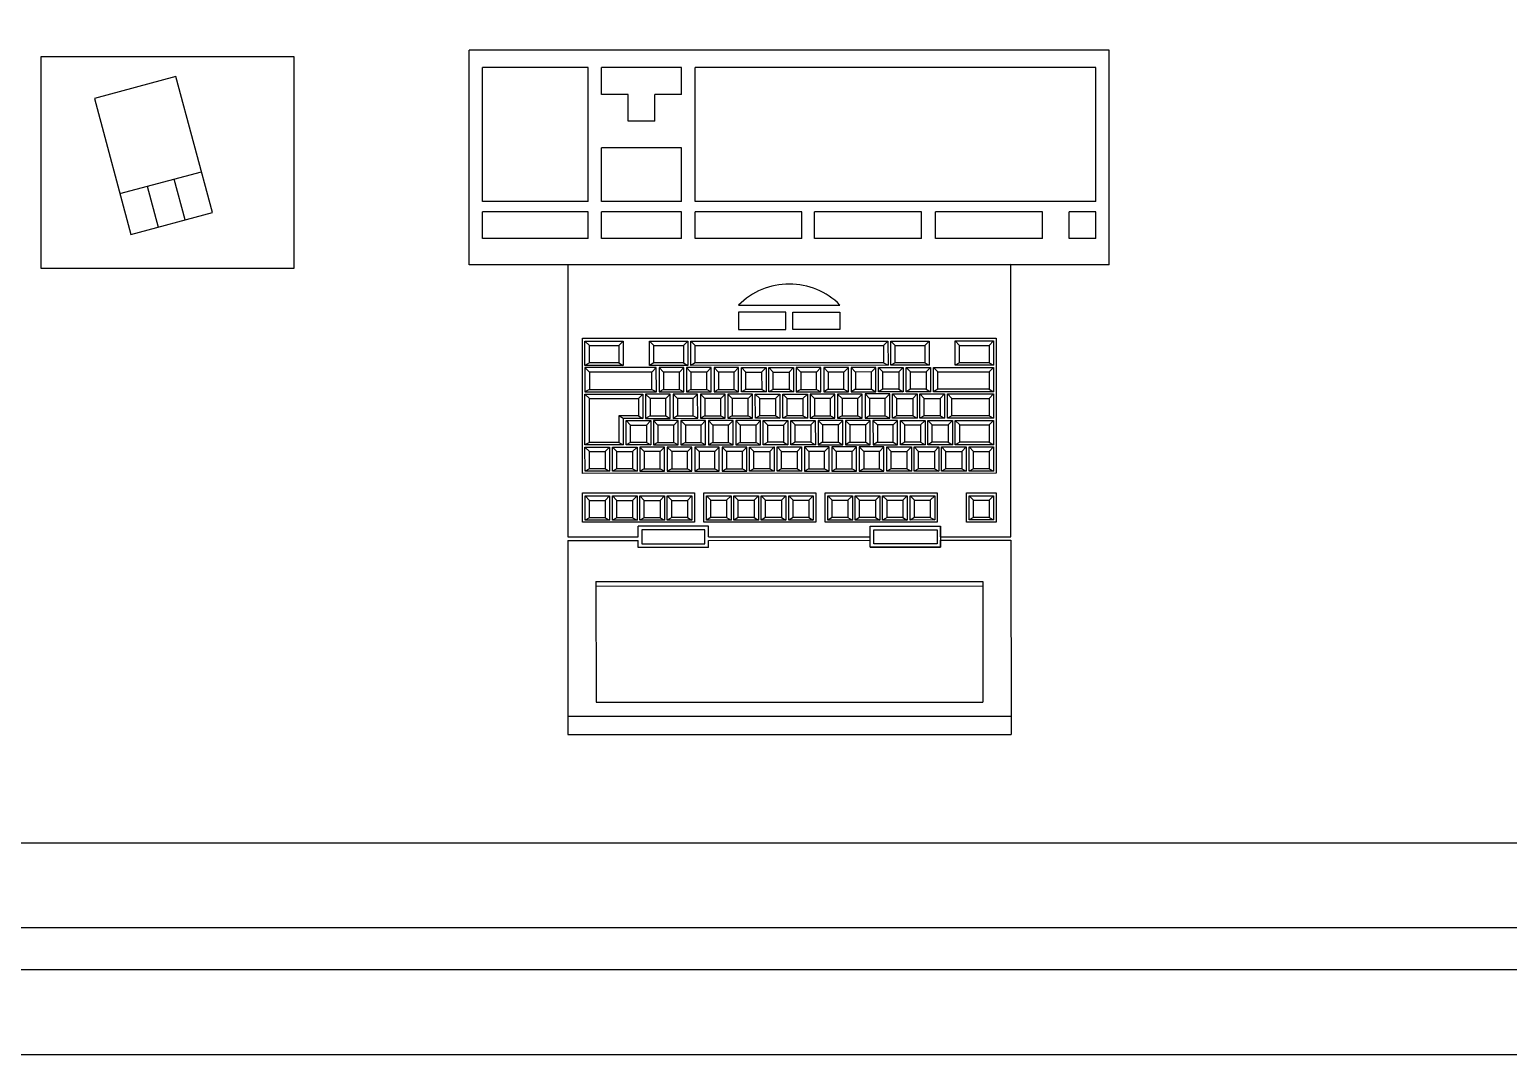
# Model space of a CAD drawing. Extents: x 126968 to 132038, y -1805 to 3860.
# Drawn here: x 128027.4 to 128132.5, y -817.5 to -744.6 of the extents above; entities that cross this region are included whole.
import ezdxf

# ---------------------------------------------------------------- set-up
doc = ezdxf.new("R2010")
doc.units = 0
doc.header["$MEASUREMENT"] = 0
doc.layers.get('0').update_dxf_attribs({"linetype": 'CONTINUOUS'})
doc.layers.add('COTA', color=8, linetype='CONTINUOUS', lineweight=5)
doc.layers.add('PENA02', color=2, linetype='CONTINUOUS')
doc.layers.add('PENA03', color=3, linetype='CONTINUOUS')

msp = doc.modelspace()

# ---------------------------------------------------------------- linework, layer by layer
for p, q in [((128058.643, -761.339), (128058.643, -746.089)), ((128104.143, -746.089), (128058.643, -746.089)), ((128104.143, -761.339), (128104.143, -746.089)), ((128046.191, -746.58), (128028.191, -746.58)), ((128028.191, -746.58), (128028.191, -761.58)), ((128046.191, -761.58), (128046.191, -746.58)), ((128067.093, -747.339), (128059.593, -747.339)), ((128059.593, -756.839), (128059.593, -747.339)), ((128067.093, -756.839), (128067.093, -747.339)), ((128068.043, -749.239), (128068.043, -747.339)), ((128073.743, -747.339), (128068.043, -747.339)), ((128073.743, -749.239), (128073.743, -747.339)), ((128103.193, -747.339), (128074.693, -747.339)), ((128074.693, -756.839), (128074.693, -747.339)), ((128103.193, -756.839), (128103.193, -747.339)), ((128037.795, -747.974), (128031.999, -749.527)), ((128040.383, -757.634), (128037.795, -747.974)), ((128031.999, -749.527), (128034.588, -759.187)), ((128069.943, -749.239), (128068.043, -749.239)), ((128069.943, -751.139), (128069.943, -749.239)), ((128071.843, -751.139), (128071.843, -749.239)), ((128073.743, -749.239), (128071.843, -749.239)), ((128071.843, -751.139), (128069.943, -751.139)), ((128068.043, -756.839), (128068.043, -753.039)), ((128073.743, -753.039), (128068.043, -753.039)), ((128073.743, -756.839), (128073.743, -753.039)), ((128033.811, -756.289), (128039.607, -754.736)), ((128035.743, -755.771), (128036.519, -758.669)), ((128038.451, -758.151), (128037.675, -755.254)), ((128067.093, -756.839), (128059.593, -756.839)), ((128073.743, -756.839), (128068.043, -756.839)), ((128103.193, -756.839), (128074.693, -756.839)), ((128034.588, -759.187), (128040.383, -757.634)), ((128059.593, -759.489), (128059.593, -757.589)), ((128067.093, -757.589), (128059.593, -757.589)), ((128067.093, -759.489), (128067.093, -757.589)), ((128068.043, -759.489), (128068.043, -757.589)), ((128073.743, -757.589), (128068.043, -757.589)), ((128073.743, -759.489), (128073.743, -757.589)), ((128074.693, -759.489), (128074.693, -757.589)), ((128082.293, -757.589), (128074.693, -757.589)), ((128082.293, -759.489), (128082.293, -757.589)), ((128083.193, -759.489), (128083.193, -757.589)), ((128090.793, -757.589), (128083.193, -757.589)), ((128090.793, -759.489), (128090.793, -757.589)), ((128091.793, -759.489), (128091.793, -757.589)), ((128099.393, -757.589), (128091.793, -757.589)), ((128099.393, -759.489), (128099.393, -757.589)), ((128101.293, -759.489), (128101.293, -757.589)), ((128103.193, -757.589), (128101.293, -757.589)), ((128103.193, -759.489), (128103.193, -757.589)), ((128067.093, -759.489), (128059.593, -759.489)), ((128073.743, -759.489), (128068.043, -759.489)), ((128082.293, -759.489), (128074.693, -759.489)), ((128090.793, -759.489), (128083.193, -759.489)), ((128099.393, -759.489), (128091.793, -759.489)), ((128103.193, -759.489), (128101.293, -759.489)), ((128028.191, -761.58), (128046.191, -761.58)), ((128104.143, -761.339), (128058.643, -761.339)), ((128067.181, -767.092), (128066.869, -766.773)), ((128069.281, -767.091), (128069.594, -766.772)), ((128071.776, -767.09), (128071.463, -766.771)), ((128073.876, -767.089), (128074.188, -766.77)), ((128074.701, -767.089), (128074.388, -766.77)), ((128088.1, -767.083), (128088.412, -766.764)), ((128088.925, -767.082), (128088.612, -766.764)), ((128091.025, -767.082), (128091.337, -766.763)), ((128093.506, -767.08), (128093.194, -766.762)), ((128095.606, -767.08), (128095.919, -766.761)), ((128067.182, -768.323), (128066.869, -768.497)), ((128069.282, -768.322), (128069.594, -768.495)), ((128071.776, -768.321), (128071.464, -768.495)), ((128073.876, -768.32), (128074.189, -768.493)), ((128074.701, -768.32), (128074.389, -768.493)), ((128088.1, -768.314), (128088.413, -768.487)), ((128088.925, -768.313), (128088.613, -768.487)), ((128091.025, -768.313), (128091.338, -768.486)), ((128093.507, -768.312), (128093.194, -768.485)), ((128095.607, -768.311), (128095.919, -768.484)), ((128067.182, -768.974), (128066.869, -768.655)), ((128071.631, -768.972), (128071.943, -768.653)), ((128072.456, -768.971), (128072.143, -768.653)), ((128073.581, -768.971), (128073.893, -768.652)), ((128074.406, -768.971), (128074.093, -768.652)), ((128075.531, -768.97), (128075.843, -768.651)), ((128076.356, -768.97), (128076.043, -768.651)), ((128077.481, -768.969), (128077.793, -768.65)), ((128078.306, -768.969), (128077.993, -768.65)), ((128079.431, -768.968), (128079.743, -768.65)), ((128080.256, -768.968), (128079.943, -768.649)), ((128081.381, -768.968), (128081.693, -768.649)), ((128082.206, -768.967), (128081.893, -768.649)), ((128083.331, -768.967), (128083.643, -768.648)), ((128084.156, -768.966), (128083.843, -768.648)), ((128085.281, -768.966), (128085.593, -768.647)), ((128086.106, -768.966), (128085.793, -768.647)), ((128087.231, -768.965), (128087.543, -768.646)), ((128088.056, -768.965), (128087.743, -768.646)), ((128089.181, -768.964), (128089.493, -768.645)), ((128090.006, -768.964), (128089.693, -768.645)), ((128091.131, -768.963), (128091.443, -768.645)), ((128091.956, -768.963), (128091.643, -768.644)), ((128095.607, -768.962), (128095.919, -768.643)), ((128067.183, -770.205), (128066.87, -770.378)), ((128067.183, -770.856), (128066.87, -770.537)), ((128070.669, -770.854), (128070.981, -770.535)), ((128071.494, -770.854), (128071.181, -770.535)), ((128071.632, -770.203), (128071.944, -770.376)), ((128072.457, -770.202), (128072.144, -770.376)), ((128072.619, -770.853), (128072.931, -770.534)), ((128073.444, -770.853), (128073.131, -770.534)), ((128073.582, -770.202), (128073.894, -770.375)), ((128074.407, -770.202), (128074.094, -770.375)), ((128074.569, -770.852), (128074.881, -770.534)), ((128075.394, -770.852), (128075.081, -770.533)), ((128075.532, -770.201), (128075.844, -770.375)), ((128076.357, -770.201), (128076.044, -770.375)), ((128076.519, -770.852), (128076.831, -770.533)), ((128077.344, -770.851), (128077.031, -770.533)), ((128077.482, -770.2), (128077.794, -770.374)), ((128078.307, -770.2), (128077.994, -770.374)), ((128078.469, -770.851), (128078.781, -770.532)), ((128079.294, -770.85), (128078.981, -770.532)), ((128079.432, -770.199), (128079.744, -770.373)), ((128080.257, -770.199), (128079.944, -770.373)), ((128080.419, -770.85), (128080.731, -770.531)), ((128081.244, -770.85), (128080.931, -770.531)), ((128081.382, -770.199), (128081.694, -770.372)), ((128082.207, -770.198), (128081.894, -770.372)), ((128082.369, -770.849), (128082.681, -770.53)), ((128083.194, -770.849), (128082.881, -770.53)), ((128083.332, -770.198), (128083.644, -770.371)), ((128084.157, -770.197), (128083.844, -770.371)), ((128084.319, -770.848), (128084.631, -770.529)), ((128085.144, -770.848), (128084.831, -770.529)), ((128085.282, -770.197), (128085.594, -770.37)), ((128086.107, -770.197), (128085.794, -770.37)), ((128086.269, -770.847), (128086.581, -770.529)), ((128087.094, -770.847), (128086.781, -770.528)), ((128087.232, -770.196), (128087.544, -770.37)), ((128088.057, -770.196), (128087.744, -770.37)), ((128088.219, -770.847), (128088.531, -770.528)), ((128089.044, -770.846), (128088.731, -770.528)), ((128089.182, -770.195), (128089.494, -770.369)), ((128090.007, -770.195), (128089.694, -770.369)), ((128090.169, -770.846), (128090.481, -770.527)), ((128090.994, -770.845), (128090.681, -770.527)), ((128091.132, -770.194), (128091.444, -770.368)), ((128091.957, -770.194), (128091.644, -770.368)), ((128092.119, -770.845), (128092.431, -770.526)), ((128092.944, -770.845), (128092.631, -770.526)), ((128095.608, -770.193), (128095.92, -770.366)), ((128095.608, -770.843), (128095.92, -770.525)), ((128069.596, -772.259), (128069.283, -772.086)), ((128070.109, -772.736), (128069.796, -772.418)), ((128070.669, -772.085), (128070.982, -772.259)), ((128071.494, -772.085), (128071.182, -772.259)), ((128071.234, -772.736), (128071.546, -772.417)), ((128072.059, -772.735), (128071.746, -772.417)), ((128072.619, -772.084), (128072.932, -772.258)), ((128073.444, -772.084), (128073.132, -772.258)), ((128073.184, -772.735), (128073.496, -772.416)), ((128074.009, -772.735), (128073.696, -772.416)), ((128074.569, -772.083), (128074.882, -772.257)), ((128075.394, -772.083), (128075.082, -772.257)), ((128075.134, -772.734), (128075.446, -772.415)), ((128075.959, -772.734), (128075.646, -772.415)), ((128076.519, -772.083), (128076.832, -772.256)), ((128077.344, -772.082), (128077.032, -772.256)), ((128077.084, -772.733), (128077.396, -772.414)), ((128077.909, -772.733), (128077.596, -772.414)), ((128078.469, -772.082), (128078.782, -772.255)), ((128079.294, -772.081), (128078.982, -772.255)), ((128079.034, -772.732), (128079.346, -772.414)), ((128079.859, -772.732), (128079.546, -772.414)), ((128080.419, -772.081), (128080.732, -772.254)), ((128081.244, -772.081), (128080.932, -772.254)), ((128080.984, -772.732), (128081.296, -772.413)), ((128081.809, -772.731), (128081.496, -772.413)), ((128082.369, -772.08), (128082.682, -772.254)), ((128083.194, -772.08), (128082.882, -772.254)), ((128082.934, -772.731), (128083.246, -772.412)), ((128083.759, -772.73), (128083.446, -772.412)), ((128084.319, -772.079), (128084.632, -772.253)), ((128085.144, -772.079), (128084.832, -772.253)), ((128084.884, -772.73), (128085.196, -772.411)), ((128085.709, -772.73), (128085.396, -772.411)), ((128086.269, -772.078), (128086.582, -772.252)), ((128087.094, -772.078), (128086.782, -772.252)), ((128086.834, -772.729), (128087.146, -772.41)), ((128087.659, -772.729), (128087.346, -772.41)), ((128088.219, -772.078), (128088.532, -772.251)), ((128089.044, -772.077), (128088.732, -772.251)), ((128088.784, -772.728), (128089.096, -772.409)), ((128089.609, -772.728), (128089.296, -772.409)), ((128090.169, -772.077), (128090.482, -772.25)), ((128090.994, -772.076), (128090.682, -772.25)), ((128090.734, -772.727), (128091.046, -772.409)), ((128091.559, -772.727), (128091.246, -772.409)), ((128092.119, -772.076), (128092.432, -772.249)), ((128092.944, -772.076), (128092.632, -772.249)), ((128092.684, -772.727), (128092.996, -772.408)), ((128093.509, -772.726), (128093.196, -772.408)), ((128095.608, -772.074), (128095.921, -772.248)), ((128095.609, -772.725), (128095.921, -772.406)), ((128067.184, -773.969), (128066.872, -774.142)), ((128067.184, -774.619), (128066.872, -774.301)), ((128068.309, -774.619), (128068.622, -774.3)), ((128069.134, -774.619), (128068.822, -774.3)), ((128069.284, -773.968), (128069.597, -774.141)), ((128070.109, -773.967), (128069.797, -774.141)), ((128070.259, -774.618), (128070.572, -774.299)), ((128071.084, -774.618), (128070.772, -774.299)), ((128071.234, -773.967), (128071.547, -774.14)), ((128072.059, -773.966), (128071.747, -774.14)), ((128072.209, -774.617), (128072.522, -774.298)), ((128073.034, -774.617), (128072.722, -774.298)), ((128073.184, -773.966), (128073.497, -774.14)), ((128074.009, -773.966), (128073.697, -774.139)), ((128074.159, -774.617), (128074.472, -774.298)), ((128074.984, -774.616), (128074.672, -774.298)), ((128075.134, -773.965), (128075.447, -774.139)), ((128075.959, -773.965), (128075.647, -774.139)), ((128076.109, -774.616), (128076.422, -774.297)), ((128076.934, -774.615), (128076.622, -774.297)), ((128077.084, -773.964), (128077.397, -774.138)), ((128077.909, -773.964), (128077.597, -774.138)), ((128078.059, -774.615), (128078.372, -774.296)), ((128078.884, -774.614), (128078.572, -774.296)), ((128079.034, -773.964), (128079.347, -774.137)), ((128079.859, -773.963), (128079.547, -774.137)), ((128080.009, -774.614), (128080.322, -774.295)), ((128080.834, -774.614), (128080.522, -774.295)), ((128080.984, -773.963), (128081.297, -774.136)), ((128081.809, -773.962), (128081.497, -774.136)), ((128081.959, -774.613), (128082.272, -774.294)), ((128082.784, -774.613), (128082.472, -774.294)), ((128082.934, -773.962), (128083.247, -774.135)), ((128083.759, -773.961), (128083.447, -774.135)), ((128083.909, -774.612), (128084.222, -774.293)), ((128084.734, -774.612), (128084.422, -774.293)), ((128084.884, -773.961), (128085.197, -774.135)), ((128085.709, -773.961), (128085.397, -774.134)), ((128085.859, -774.611), (128086.172, -774.293)), ((128086.684, -774.611), (128086.372, -774.293)), ((128086.834, -773.96), (128087.147, -774.134)), ((128087.659, -773.96), (128087.347, -774.134)), ((128087.809, -774.611), (128088.122, -774.292)), ((128088.634, -774.61), (128088.322, -774.292)), ((128088.784, -773.959), (128089.097, -774.133)), ((128089.609, -773.959), (128089.297, -774.133)), ((128089.759, -774.61), (128090.072, -774.291)), ((128090.584, -774.609), (128090.272, -774.291)), ((128090.734, -773.958), (128091.047, -774.132)), ((128091.559, -773.958), (128091.247, -774.132)), ((128091.709, -774.609), (128092.022, -774.29)), ((128092.534, -774.609), (128092.222, -774.29)), ((128092.684, -773.958), (128092.997, -774.131)), ((128093.509, -773.957), (128093.197, -774.131)), ((128093.659, -774.608), (128093.972, -774.289)), ((128094.484, -774.608), (128094.172, -774.289)), ((128095.609, -773.956), (128095.922, -774.13)), ((128095.609, -774.607), (128095.922, -774.288)), ((128067.185, -775.851), (128066.873, -776.024)), ((128068.31, -775.85), (128068.623, -776.024)), ((128069.135, -775.85), (128068.823, -776.023)), ((128070.26, -775.849), (128070.573, -776.023)), ((128071.085, -775.849), (128070.773, -776.023)), ((128072.21, -775.848), (128072.522, -776.022)), ((128073.035, -775.848), (128072.722, -776.022)), ((128074.16, -775.848), (128074.472, -776.021)), ((128074.985, -775.847), (128074.672, -776.021)), ((128076.11, -775.847), (128076.422, -776.02)), ((128076.935, -775.846), (128076.622, -776.02)), ((128078.06, -775.846), (128078.372, -776.019)), ((128078.885, -775.845), (128078.572, -776.019)), ((128080.01, -775.845), (128080.322, -776.019)), ((128080.835, -775.845), (128080.522, -776.018)), ((128081.96, -775.844), (128082.272, -776.018)), ((128082.785, -775.844), (128082.472, -776.018)), ((128083.91, -775.843), (128084.222, -776.017)), ((128084.735, -775.843), (128084.422, -776.017)), ((128085.86, -775.843), (128086.172, -776.016)), ((128086.685, -775.842), (128086.372, -776.016)), ((128087.81, -775.842), (128088.122, -776.015)), ((128088.635, -775.841), (128088.322, -776.015)), ((128089.76, -775.841), (128090.072, -776.014)), ((128090.585, -775.84), (128090.272, -776.014)), ((128091.71, -775.84), (128092.022, -776.014)), ((128092.535, -775.84), (128092.222, -776.013)), ((128093.66, -775.839), (128093.972, -776.013)), ((128094.485, -775.839), (128094.172, -776.013)), ((128095.61, -775.838), (128095.922, -776.012)), ((128067.186, -778.088), (128066.873, -777.769)), ((128068.311, -778.087), (128068.623, -777.768)), ((128069.136, -778.087), (128068.823, -777.768)), ((128070.261, -778.086), (128070.573, -777.767)), ((128071.086, -778.086), (128070.773, -777.767)), ((128072.211, -778.086), (128072.523, -777.767)), ((128073.036, -778.085), (128072.723, -777.767)), ((128074.161, -778.085), (128074.473, -777.766)), ((128075.814, -778.084), (128075.502, -777.765)), ((128076.939, -778.084), (128077.252, -777.765)), ((128077.764, -778.083), (128077.452, -777.765)), ((128078.889, -778.083), (128079.202, -777.764)), ((128079.714, -778.082), (128079.402, -777.764)), ((128080.839, -778.082), (128081.152, -777.763)), ((128081.664, -778.081), (128081.352, -777.763)), ((128082.789, -778.081), (128083.102, -777.762)), ((128084.443, -778.08), (128084.13, -777.762)), ((128085.568, -778.08), (128085.88, -777.761)), ((128086.393, -778.079), (128086.08, -777.761)), ((128087.518, -778.079), (128087.83, -777.76)), ((128088.343, -778.079), (128088.03, -777.76)), ((128089.468, -778.078), (128089.78, -777.759)), ((128090.293, -778.078), (128089.98, -777.759)), ((128091.418, -778.077), (128091.73, -777.758)), ((128094.486, -778.076), (128094.173, -777.757)), ((128095.611, -778.076), (128095.923, -777.757)), ((128067.186, -779.319), (128066.874, -779.492)), ((128068.311, -779.318), (128068.624, -779.492)), ((128069.136, -779.318), (128068.824, -779.492)), ((128070.261, -779.317), (128070.574, -779.491)), ((128075.651, -779.929), (128070.651, -779.931)), ((128070.651, -780.681), (128070.651, -779.931)), ((128071.086, -779.317), (128070.774, -779.491)), ((128072.211, -779.317), (128072.524, -779.49)), ((128073.036, -779.316), (128072.724, -779.49)), ((128074.161, -779.316), (128074.474, -779.489)), ((128075.815, -779.315), (128075.502, -779.489)), ((128075.651, -780.679), (128075.651, -779.929)), ((128076.94, -779.315), (128077.252, -779.488)), ((128077.765, -779.314), (128077.452, -779.488)), ((128078.89, -779.314), (128079.202, -779.487)), ((128079.715, -779.313), (128079.402, -779.487)), ((128080.84, -779.313), (128081.152, -779.486)), ((128081.665, -779.313), (128081.352, -779.486)), ((128082.79, -779.312), (128083.102, -779.486)), ((128084.443, -779.311), (128084.131, -779.485)), ((128085.568, -779.311), (128085.881, -779.484)), ((128086.393, -779.31), (128086.081, -779.484)), ((128087.151, -779.924), (128092.151, -779.922)), ((128087.151, -780.674), (128087.151, -779.924)), ((128087.518, -779.31), (128087.831, -779.484)), ((128088.343, -779.31), (128088.031, -779.483)), ((128089.468, -779.309), (128089.781, -779.483)), ((128090.293, -779.309), (128089.981, -779.483)), ((128091.418, -779.308), (128091.731, -779.482)), ((128092.151, -780.672), (128092.151, -779.922)), ((128094.486, -779.307), (128094.174, -779.481)), ((128095.611, -779.307), (128095.924, -779.48)), ((128065.651, -780.933), (128070.651, -780.931)), ((128065.651, -780.933), (128065.657, -794.732)), ((128070.652, -781.431), (128070.651, -780.931)), ((128075.651, -780.929), (128087.151, -780.924)), ((128075.652, -781.429), (128075.651, -780.929)), ((128087.152, -781.424), (128087.151, -780.924)), ((128092.151, -780.922), (128097.151, -780.92)), ((128092.152, -781.422), (128092.151, -780.922)), ((128097.151, -780.92), (128097.157, -794.719)), ((128075.652, -781.429), (128070.652, -781.431)), ((128087.152, -781.424), (128092.152, -781.422)), ((128067.653, -783.856), (128095.153, -783.844)), ((128067.653, -783.856), (128067.656, -792.432)), ((128067.653, -784.18), (128095.153, -784.169)), ((128095.153, -783.844), (128095.156, -792.421)), ((128067.656, -792.432), (128095.156, -792.421)), ((128065.657, -793.433), (128097.157, -793.42)), ((128065.657, -794.732), (128097.157, -794.719))]:
    msp.add_line(p, q)
for points in [[(128092.151, -780.672), (128097.151, -780.67), (128097.143, -761.333), (128065.643, -761.346), (128065.651, -780.683), (128070.651, -780.681)], [(128075.651, -780.679), (128087.151, -780.674)]]:
    msp.add_lwpolyline(points)
msp.add_lwpolyline([(128084.994, -764.211, 0.4167017), (128077.795, -764.214)], format="xyb", close=True)
for points in [[(128077.795, -765.945), (128081.145, -765.943), (128081.145, -764.712), (128077.795, -764.714)], [(128084.995, -765.942), (128081.645, -765.943), (128081.645, -764.712), (128084.994, -764.711)], [(128096.109, -776.161), (128066.69, -776.174), (128066.686, -766.565), (128096.105, -766.553)], [(128066.869, -766.773), (128069.594, -766.772), (128069.594, -768.495), (128066.869, -768.497)], [(128069.282, -768.322), (128067.182, -768.323), (128067.181, -767.092), (128069.281, -767.091)], [(128071.463, -766.771), (128074.188, -766.77), (128074.189, -768.493), (128071.464, -768.495)], [(128073.876, -768.32), (128071.776, -768.321), (128071.776, -767.09), (128073.876, -767.089)], [(128074.388, -766.77), (128088.412, -766.764), (128088.413, -768.487), (128074.389, -768.493)], [(128088.1, -768.314), (128074.701, -768.32), (128074.701, -767.089), (128088.1, -767.083)], [(128088.612, -766.764), (128091.337, -766.763), (128091.338, -768.486), (128088.613, -768.487)], [(128091.025, -768.313), (128088.925, -768.313), (128088.925, -767.082), (128091.025, -767.082)], [(128093.194, -766.762), (128095.919, -766.761), (128095.919, -768.484), (128093.194, -768.485)], [(128095.607, -768.311), (128093.507, -768.312), (128093.506, -767.08), (128095.606, -767.08)], [(128071.943, -768.653), (128066.869, -768.655), (128066.87, -770.378), (128071.944, -770.376)], [(128067.183, -770.205), (128071.632, -770.203), (128071.631, -768.972), (128067.182, -768.974)], [(128073.893, -768.652), (128072.143, -768.653), (128072.144, -770.376), (128073.894, -770.375)], [(128072.457, -770.202), (128073.582, -770.202), (128073.581, -768.971), (128072.456, -768.971)], [(128075.843, -768.651), (128074.093, -768.652), (128074.094, -770.375), (128075.844, -770.375)], [(128074.407, -770.202), (128075.532, -770.201), (128075.531, -768.97), (128074.406, -768.971)], [(128077.793, -768.65), (128076.043, -768.651), (128076.044, -770.375), (128077.794, -770.374)], [(128076.357, -770.201), (128077.482, -770.2), (128077.481, -768.969), (128076.356, -768.97)], [(128077.993, -768.65), (128079.743, -768.65), (128079.744, -770.373), (128077.994, -770.374)], [(128079.432, -770.199), (128078.307, -770.2), (128078.306, -768.969), (128079.431, -768.968)], [(128079.943, -768.649), (128081.693, -768.649), (128081.694, -770.372), (128079.944, -770.373)], [(128081.382, -770.199), (128080.257, -770.199), (128080.256, -768.968), (128081.381, -768.968)], [(128083.643, -768.648), (128081.893, -768.649), (128081.894, -770.372), (128083.644, -770.371)], [(128082.207, -770.198), (128083.332, -770.198), (128083.331, -768.967), (128082.206, -768.967)], [(128085.593, -768.647), (128083.843, -768.648), (128083.844, -770.371), (128085.594, -770.37)], [(128084.157, -770.197), (128085.282, -770.197), (128085.281, -768.966), (128084.156, -768.966)], [(128087.543, -768.646), (128085.793, -768.647), (128085.794, -770.37), (128087.544, -770.37)], [(128086.107, -770.197), (128087.232, -770.196), (128087.231, -768.965), (128086.106, -768.966)], [(128087.743, -768.646), (128089.493, -768.645), (128089.494, -770.369), (128087.744, -770.37)], [(128089.182, -770.195), (128088.057, -770.196), (128088.056, -768.965), (128089.181, -768.964)], [(128089.693, -768.645), (128091.443, -768.645), (128091.444, -770.368), (128089.694, -770.369)], [(128091.132, -770.194), (128090.007, -770.195), (128090.006, -768.964), (128091.131, -768.963)], [(128091.643, -768.644), (128095.919, -768.643), (128095.92, -770.366), (128091.644, -770.368)], [(128095.608, -770.193), (128091.957, -770.194), (128091.956, -768.963), (128095.607, -768.962)], [(128066.87, -770.537), (128070.981, -770.535), (128070.982, -772.259), (128069.596, -772.259), (128069.597, -774.141), (128066.872, -774.142)], [(128072.931, -770.534), (128071.181, -770.535), (128071.182, -772.259), (128072.932, -772.258)], [(128074.881, -770.534), (128073.131, -770.534), (128073.132, -772.258), (128074.882, -772.257)], [(128076.831, -770.533), (128075.081, -770.533), (128075.082, -772.257), (128076.832, -772.256)], [(128078.781, -770.532), (128077.031, -770.533), (128077.032, -772.256), (128078.782, -772.255)], [(128078.981, -770.532), (128080.731, -770.531), (128080.732, -772.254), (128078.982, -772.255)], [(128080.931, -770.531), (128082.681, -770.53), (128082.682, -772.254), (128080.932, -772.254)], [(128084.631, -770.529), (128082.881, -770.53), (128082.882, -772.254), (128084.632, -772.253)], [(128086.581, -770.529), (128084.831, -770.529), (128084.832, -772.253), (128086.582, -772.252)], [(128088.531, -770.528), (128086.781, -770.528), (128086.782, -772.252), (128088.532, -772.251)], [(128088.731, -770.528), (128090.481, -770.527), (128090.482, -772.25), (128088.732, -772.251)], [(128090.681, -770.527), (128092.431, -770.526), (128092.432, -772.249), (128090.682, -772.25)], [(128092.631, -770.526), (128095.92, -770.525), (128095.921, -772.248), (128092.632, -772.249)], [(128067.184, -773.969), (128067.183, -770.856), (128070.669, -770.854), (128070.669, -772.085), (128069.283, -772.086), (128069.284, -773.968)], [(128071.494, -772.085), (128072.619, -772.084), (128072.619, -770.853), (128071.494, -770.854)], [(128073.444, -772.084), (128074.569, -772.083), (128074.569, -770.852), (128073.444, -770.853)], [(128075.394, -772.083), (128076.519, -772.083), (128076.519, -770.852), (128075.394, -770.852)], [(128077.344, -772.082), (128078.469, -772.082), (128078.469, -770.851), (128077.344, -770.851)], [(128080.419, -772.081), (128079.294, -772.081), (128079.294, -770.85), (128080.419, -770.85)], [(128082.369, -772.08), (128081.244, -772.081), (128081.244, -770.85), (128082.369, -770.849)], [(128083.194, -772.08), (128084.319, -772.079), (128084.319, -770.848), (128083.194, -770.849)], [(128085.144, -772.079), (128086.269, -772.078), (128086.269, -770.847), (128085.144, -770.848)], [(128087.094, -772.078), (128088.219, -772.078), (128088.219, -770.847), (128087.094, -770.847)], [(128090.169, -772.077), (128089.044, -772.077), (128089.044, -770.846), (128090.169, -770.846)], [(128092.119, -772.076), (128090.994, -772.076), (128090.994, -770.845), (128092.119, -770.845)], [(128095.608, -772.074), (128092.944, -772.076), (128092.944, -770.845), (128095.608, -770.843)], [(128069.796, -772.418), (128071.546, -772.417), (128071.547, -774.14), (128069.797, -774.141)], [(128073.496, -772.416), (128071.746, -772.417), (128071.747, -774.14), (128073.497, -774.14)], [(128075.446, -772.415), (128073.696, -772.416), (128073.697, -774.139), (128075.447, -774.139)], [(128077.396, -772.414), (128075.646, -772.415), (128075.647, -774.139), (128077.397, -774.138)], [(128079.346, -772.414), (128077.596, -772.414), (128077.597, -774.138), (128079.347, -774.137)], [(128079.546, -772.414), (128081.296, -772.413), (128081.297, -774.136), (128079.547, -774.137)], [(128081.496, -772.413), (128083.246, -772.412), (128083.247, -774.135), (128081.497, -774.136)], [(128085.196, -772.411), (128083.446, -772.412), (128083.447, -774.135), (128085.197, -774.135)], [(128087.146, -772.41), (128085.396, -772.411), (128085.397, -774.134), (128087.147, -774.134)], [(128089.096, -772.409), (128087.346, -772.41), (128087.347, -774.134), (128089.097, -774.133)], [(128089.296, -772.409), (128091.046, -772.409), (128091.047, -774.132), (128089.297, -774.133)], [(128091.246, -772.409), (128092.996, -772.408), (128092.997, -774.131), (128091.247, -774.132)], [(128093.196, -772.408), (128095.921, -772.406), (128095.922, -774.13), (128093.197, -774.131)], [(128071.234, -773.967), (128070.109, -773.967), (128070.109, -772.736), (128071.234, -772.736)], [(128072.059, -773.966), (128073.184, -773.966), (128073.184, -772.735), (128072.059, -772.735)], [(128074.009, -773.966), (128075.134, -773.965), (128075.134, -772.734), (128074.009, -772.735)], [(128075.959, -773.965), (128077.084, -773.964), (128077.084, -772.733), (128075.959, -772.734)], [(128077.909, -773.964), (128079.034, -773.964), (128079.034, -772.732), (128077.909, -772.733)], [(128080.984, -773.963), (128079.859, -773.963), (128079.859, -772.732), (128080.984, -772.732)], [(128082.934, -773.962), (128081.809, -773.962), (128081.809, -772.731), (128082.934, -772.731)], [(128083.759, -773.961), (128084.884, -773.961), (128084.884, -772.73), (128083.759, -772.73)], [(128085.709, -773.961), (128086.834, -773.96), (128086.834, -772.729), (128085.709, -772.73)], [(128087.659, -773.96), (128088.784, -773.959), (128088.784, -772.728), (128087.659, -772.729)], [(128090.734, -773.958), (128089.609, -773.959), (128089.609, -772.728), (128090.734, -772.727)], [(128092.684, -773.958), (128091.559, -773.958), (128091.559, -772.727), (128092.684, -772.727)], [(128095.609, -773.956), (128093.509, -773.957), (128093.509, -772.726), (128095.609, -772.725)], [(128066.872, -774.301), (128068.622, -774.3), (128068.623, -776.024), (128066.873, -776.024)], [(128068.31, -775.85), (128067.185, -775.851), (128067.184, -774.619), (128068.309, -774.619)], [(128068.822, -774.3), (128070.572, -774.299), (128070.573, -776.023), (128068.823, -776.023)], [(128070.26, -775.849), (128069.135, -775.85), (128069.134, -774.619), (128070.259, -774.618)], [(128072.522, -774.298), (128070.772, -774.299), (128070.773, -776.023), (128072.522, -776.022)], [(128071.085, -775.849), (128072.21, -775.848), (128072.209, -774.617), (128071.084, -774.618)], [(128074.472, -774.298), (128072.722, -774.298), (128072.722, -776.022), (128074.472, -776.021)], [(128073.035, -775.848), (128074.16, -775.848), (128074.159, -774.617), (128073.034, -774.617)], [(128076.422, -774.297), (128074.672, -774.298), (128074.672, -776.021), (128076.422, -776.02)], [(128074.985, -775.847), (128076.11, -775.847), (128076.109, -774.616), (128074.984, -774.616)], [(128078.372, -774.296), (128076.622, -774.297), (128076.622, -776.02), (128078.372, -776.019)], [(128076.935, -775.846), (128078.06, -775.846), (128078.059, -774.615), (128076.934, -774.615)], [(128078.572, -774.296), (128080.322, -774.295), (128080.322, -776.019), (128078.572, -776.019)], [(128080.01, -775.845), (128078.885, -775.845), (128078.884, -774.614), (128080.009, -774.614)], [(128080.522, -774.295), (128082.272, -774.294), (128082.272, -776.018), (128080.522, -776.018)], [(128081.96, -775.844), (128080.835, -775.845), (128080.834, -774.614), (128081.959, -774.613)], [(128084.222, -774.293), (128082.472, -774.294), (128082.472, -776.018), (128084.222, -776.017)], [(128082.785, -775.844), (128083.91, -775.843), (128083.909, -774.612), (128082.784, -774.613)], [(128086.172, -774.293), (128084.422, -774.293), (128084.422, -776.017), (128086.172, -776.016)], [(128084.735, -775.843), (128085.86, -775.843), (128085.859, -774.611), (128084.734, -774.612)], [(128088.122, -774.292), (128086.372, -774.293), (128086.372, -776.016), (128088.122, -776.015)], [(128086.685, -775.842), (128087.81, -775.842), (128087.809, -774.611), (128086.684, -774.611)], [(128088.322, -774.292), (128090.072, -774.291), (128090.072, -776.014), (128088.322, -776.015)], [(128089.76, -775.841), (128088.635, -775.841), (128088.634, -774.61), (128089.759, -774.61)], [(128090.272, -774.291), (128092.022, -774.29), (128092.022, -776.014), (128090.272, -776.014)], [(128091.71, -775.84), (128090.585, -775.84), (128090.584, -774.609), (128091.709, -774.609)], [(128092.222, -774.29), (128093.972, -774.289), (128093.972, -776.013), (128092.222, -776.013)], [(128093.66, -775.839), (128092.535, -775.84), (128092.534, -774.609), (128093.659, -774.608)], [(128094.172, -774.289), (128095.922, -774.288), (128095.922, -776.012), (128094.172, -776.013)], [(128095.61, -775.838), (128094.485, -775.839), (128094.484, -774.608), (128095.609, -774.607)], [(128074.657, -779.639), (128066.691, -779.642), (128066.69, -777.561), (128074.656, -777.558)], [(128066.873, -777.769), (128068.623, -777.768), (128068.624, -779.492), (128066.874, -779.492)], [(128068.823, -777.768), (128070.573, -777.767), (128070.574, -779.491), (128068.824, -779.492)], [(128070.773, -777.767), (128072.523, -777.767), (128072.524, -779.49), (128070.774, -779.491)], [(128072.723, -777.767), (128074.473, -777.766), (128074.474, -779.489), (128072.724, -779.49)], [(128083.285, -779.635), (128075.32, -779.639), (128075.319, -777.557), (128083.285, -777.554)], [(128075.502, -777.765), (128077.252, -777.765), (128077.252, -779.488), (128075.502, -779.489)], [(128077.452, -777.765), (128079.202, -777.764), (128079.202, -779.487), (128077.452, -779.488)], [(128079.402, -777.764), (128081.152, -777.763), (128081.152, -779.486), (128079.402, -779.487)], [(128081.352, -777.763), (128083.102, -777.762), (128083.102, -779.486), (128081.352, -779.486)], [(128091.914, -779.631), (128083.948, -779.635), (128083.947, -777.554), (128091.913, -777.55)], [(128084.13, -777.762), (128085.88, -777.761), (128085.881, -779.484), (128084.131, -779.485)], [(128086.08, -777.761), (128087.83, -777.76), (128087.831, -779.484), (128086.081, -779.484)], [(128088.03, -777.76), (128089.78, -777.759), (128089.781, -779.483), (128088.031, -779.483)], [(128089.98, -777.759), (128091.73, -777.758), (128091.731, -779.482), (128089.981, -779.483)], [(128096.111, -779.63), (128093.987, -779.631), (128093.986, -777.549), (128096.11, -777.548)], [(128094.173, -777.757), (128095.923, -777.757), (128095.924, -779.48), (128094.174, -779.481)], [(128068.311, -779.318), (128067.186, -779.319), (128067.186, -778.088), (128068.311, -778.087)], [(128070.261, -779.317), (128069.136, -779.318), (128069.136, -778.087), (128070.261, -778.086)], [(128072.211, -779.317), (128071.086, -779.317), (128071.086, -778.086), (128072.211, -778.086)], [(128074.161, -779.316), (128073.036, -779.316), (128073.036, -778.085), (128074.161, -778.085)], [(128076.94, -779.315), (128075.815, -779.315), (128075.814, -778.084), (128076.939, -778.084)], [(128078.89, -779.314), (128077.765, -779.314), (128077.764, -778.083), (128078.889, -778.083)], [(128080.84, -779.313), (128079.715, -779.313), (128079.714, -778.082), (128080.839, -778.082)], [(128082.79, -779.312), (128081.665, -779.313), (128081.664, -778.081), (128082.789, -778.081)], [(128085.568, -779.311), (128084.443, -779.311), (128084.443, -778.08), (128085.568, -778.08)], [(128087.518, -779.31), (128086.393, -779.31), (128086.393, -778.079), (128087.518, -778.079)], [(128089.468, -779.309), (128088.343, -779.31), (128088.343, -778.079), (128089.468, -778.078)], [(128091.418, -779.308), (128090.293, -779.309), (128090.293, -778.078), (128091.418, -778.077)], [(128095.611, -779.307), (128094.486, -779.307), (128094.486, -778.076), (128095.611, -778.076)], [(128092.152, -781.422), (128087.152, -781.424), (128087.151, -779.924), (128092.151, -779.922)], [(128070.902, -781.181), (128075.402, -781.179), (128075.401, -780.179), (128070.901, -780.181)], [(128091.902, -781.172), (128087.402, -781.174), (128087.401, -780.174), (128091.901, -780.172)]]:
    msp.add_lwpolyline(points, close=True)
at = {"layer": 'COTA'}
msp.add_lwpolyline([(128589.429, -817.458), (127484.429, -817.458), (127484.429, -82.458), (128589.429, -82.458)], close=True, dxfattribs=at)
at = {"layer": 'PENA02', "linetype": 'Continuous'}
for p, q in [((128171.929, -802.458), (128021.929, -802.458)), ((128021.929, -817.458), (128171.929, -817.458))]:
    msp.add_line(p, q, dxfattribs=at)
at = {"layer": 'PENA03', "linetype": 'Continuous'}
for p, q in [((128171.929, -808.458), (128021.929, -808.458)), ((128171.929, -811.458), (128021.929, -811.458))]:
    msp.add_line(p, q, dxfattribs=at)

doc.saveas('drawing.dxf')
